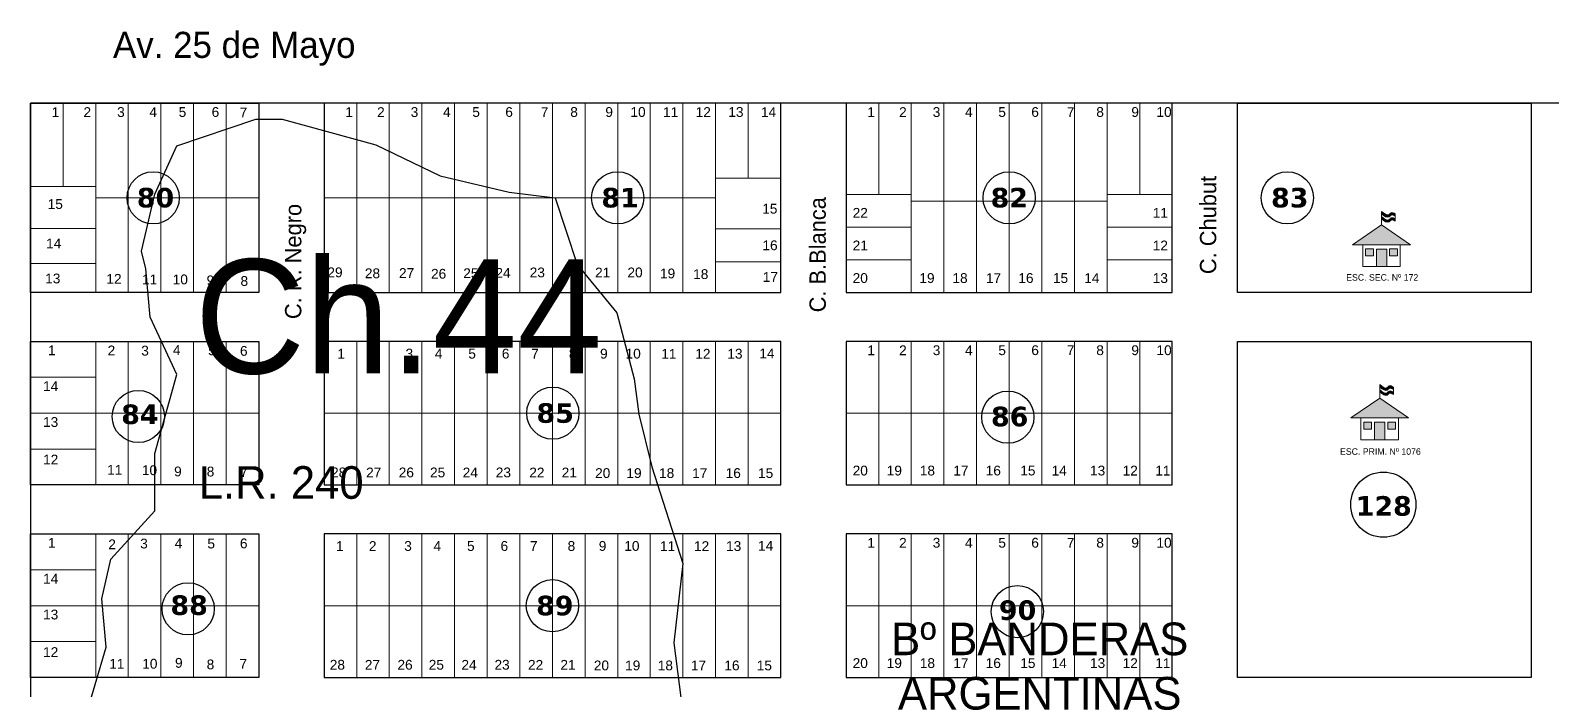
# Model space of a CAD drawing. Header units: millimetres. Extents: x 0 to 6558, y 60 to 10727.
# Drawn here: x 3200 to 3666.2, y 8220.4 to 8422.4 of the extents above; entities that cross this region are included whole.
import ezdxf

# ---------------------------------------------------------------- set-up
doc = ezdxf.new("R2010")
doc.units = ezdxf.units.MM
for name, color, linetype, lineweight in [('0 LAGUNA', 140, 'Continuous', 30), ('0 NOMBRE DE BARRIOS', 251, 'Continuous', 35), ('0 N° CHACRAS', 253, 'Continuous', 35), ('0 N° DE PARCELA', 255, 'Continuous', 25), ('0 SIG - PARCELAS', 252, 'Continuous', 18), ('EQUIPAMIENTOS', 10, 'Continuous', 18)]:
    doc.layers.add(name, color=color, linetype=linetype, lineweight=lineweight)
for name, color, linetype in [('0 NOMBRE DE CALLES', 255, 'Continuous'), ('0 N° DE MANZANA', 255, 'Continuous'), ('0 Nº DE LOTE', 251, 'Continuous'), ('0 SIG - CHACRAS', 253, 'Continuous'), ('0 SIG - MANZANAS', 253, 'Continuous')]:
    doc.layers.add(name, color=color, linetype=linetype)
doc.styles.get("Standard").update_dxf_attribs({"font": 'arial.ttf'})
doc.styles.add('STYLE1', font='arial.ttf')

# ---------------------------------------------------------------- blocks, each defined once
blk = doc.blocks.new('ESCUELA')
at = {"linetype": 'Continuous'}
h = blk.add_hatch(color=130, dxfattribs=at)
edge = h.paths.add_edge_path()
edge.add_spline(control_points=[(-7.8, 81.5), (-10.1, 82.8), (-13.9, 84.9), (-19.3, 77.2), (-24.9, 81.8), (-29.1, 85.3)], knot_values=[0, 0, 0, 0, 2.102185, 3.349937, 7.23201, 7.23201, 7.23201, 7.23201], degree=3, periodic=0)
edge.add_line((-29.1, 85.3), (-29.1, 81.5))
edge.add_spline(control_points=[(-29.1, 81.5), (-24.9, 78), (-19.3, 73.4), (-13.9, 81.1), (-10.1, 79), (-7.8, 77.7)], knot_values=[0, 0, 0, 0, 3.882072, 5.129825, 7.23201, 7.23201, 7.23201, 7.23201], degree=3, periodic=0)
edge.add_line((-7.8, 77.7), (-7.8, 81.5))
edge = h.paths.add_edge_path()
edge.add_spline(control_points=[(-7.8, 73.4), (-10.1, 74.7), (-13.9, 76.8), (-19.3, 69.1), (-24.9, 73.7), (-29.1, 77.2)], knot_values=[0, 0, 0, 0, 2.102185, 3.349937, 7.23201, 7.23201, 7.23201, 7.23201], degree=3, periodic=0)
edge.add_line((-29.1, 77.2), (-29.1, 73.8))
edge.add_spline(control_points=[(-29.1, 73.8), (-24.9, 70.3), (-19.3, 65.7), (-13.9, 73.5), (-10.1, 71.3), (-7.8, 70)], knot_values=[0, 0, 0, 0, 3.882072, 5.129825, 7.23201, 7.23201, 7.23201, 7.23201], degree=3, periodic=0)
edge.add_line((-7.8, 70), (-7.8, 73.4))
blk.add_hatch(color=256, dxfattribs=at).paths.add_polyline_path([(15.5, 33.6), (-29.1, 64.4), (-73.8, 33.6)])
h = blk.add_hatch(color=256, dxfattribs=at)
h.paths.add_polyline_path([(-53.8, 27.3), (-53.8, 16.3), (-41.6, 16.3), (-41.6, 27.3)])
h.paths.add_polyline_path([(-21.1, 26.9), (-37.1, 26.9), (-37.1, 0), (-21.1, 0)])
h.paths.add_polyline_path([(-4.4, 27.3), (-16.7, 27.3), (-16.7, 16.3), (-4.4, 16.3)])
for p, q in [((-29.1, 64.4), (-29.1, 85.3)), ((-29.1, 64.4), (-73.8, 33.6)), ((-29.1, 64.4), (15.5, 33.6)), ((-73.8, 33.6), (15.5, 33.6))]:
    blk.add_line(p, q, dxfattribs=at)
at = {"color": 130, "linetype": 'Continuous'}
blk.add_line((-7.8, 81.5), (-7.8, 70), dxfattribs=at)
at = {"linetype": 'Continuous'}
blk.add_lwpolyline([(0, 33.6), (0, 0), (-58.2, 0), (-58.2, 33.6)], dxfattribs=at)
for points in [[(-53.8, 27.3), (-41.6, 27.3), (-41.6, 16.3), (-53.8, 16.3)], [(-37.1, 26.9), (-21.1, 26.9), (-21.1, 0), (-37.1, 0)], [(-4.4, 27.3), (-16.7, 27.3), (-16.7, 16.3), (-4.4, 16.3)]]:
    blk.add_lwpolyline(points, close=True, dxfattribs=at)
at = {"color": 130, "linetype": 'Continuous'}
for points in [[(-29.1, 85.3), (-17.4, 80.6), (-14.4, 83.2), (-7.8, 81.5)], [(-29.1, 81.5), (-17.4, 76.8), (-14.4, 79.4), (-7.8, 77.7)], [(-29.1, 77.2), (-17.4, 72.5), (-14.4, 75.1), (-7.8, 73.4)], [(-29.1, 73.8), (-17.4, 69.1), (-14.4, 71.8), (-7.8, 70)]]:
    blk.add_spline(points, degree=3, dxfattribs=at)

msp = doc.modelspace()

# ---------------------------------------------------------------- linework, layer by layer
at = {"layer": '0 LAGUNA'}
msp.add_lwpolyline([(3216.489, 8210.507), (3223.233, 8233.421), (3221.884, 8248.247), (3224.582, 8260.378), (3238.069, 8275.205), (3238.069, 8292.727), (3244.812, 8316.989), (3236.72, 8334.511), (3235.371, 8349.338), (3234.023, 8354.729), (3238.069, 8372.251), (3244.812, 8387.078), (3269.089, 8395.165), (3277.181, 8395.165), (3305.886, 8387.307), (3325.597, 8377.814), (3346.734, 8372.83), (3360.801, 8371.093), (3367.545, 8350.686), (3379.683, 8335.859), (3385.078, 8315.641), (3386.427, 8304.858), (3386.427, 8304.858), (3390.473, 8288.684), (3399.914, 8259.03), (3397.216, 8234.769), (3399.914, 8213.203)], dxfattribs=at)
msp.add_lwpolyline([(3216.489, 8210.507), (3223.233, 8233.421), (3221.884, 8248.247), (3224.582, 8260.378), (3238.069, 8275.205), (3238.069, 8292.727), (3244.812, 8316.989), (3236.72, 8334.511), (3235.371, 8349.338), (3234.023, 8354.729), (3238.069, 8372.251), (3244.812, 8387.078), (3269.089, 8395.165), (3277.181, 8395.165), (3305.886, 8387.307), (3325.597, 8377.814), (3346.734, 8372.83), (3360.801, 8371.093), (3367.545, 8350.686), (3379.683, 8335.859), (3385.078, 8315.641), (3386.427, 8304.858), (3386.427, 8304.858), (3390.473, 8288.684), (3399.914, 8259.03), (3397.216, 8234.769), (3399.914, 8213.203)], dxfattribs=at)
at = {"layer": '0 N° DE MANZANA'}
for centre, radius in [((3237.589, 8371.105), 8), ((3379.979, 8371.105), 8), ((3499.979, 8371.105), 8), ((3585.243, 8371.105), 8), ((3233.044, 8304.09), 8), ((3360.094, 8305.105), 8), ((3499.572, 8303.909), 8), ((3614.662, 8277.081), 10.002), ((3248.323, 8245.152), 8), ((3359.979, 8246.105), 8), ((3502.49, 8244.292), 8)]:
    msp.add_circle(centre, radius, dxfattribs=at)
at = {"layer": '0 SIG - CHACRAS'}
msp.add_lwpolyline([(3199.979, 7425.105), (4179.979, 7425.105), (4179.979, 8400.105), (3199.979, 8400.105)], close=True, dxfattribs=at)
at = {"layer": '0 SIG - MANZANAS'}
for points in [[(3269.979, 8342.105), (3199.979, 8342.105), (3199.979, 8400.105), (3269.979, 8400.105)], [(3289.979, 8342.082), (3429.979, 8342.082), (3429.979, 8400.105), (3289.979, 8400.105)], [(3549.979, 8400.105), (3449.979, 8400.105), (3449.979, 8342.105), (3549.979, 8342.105)], [(3659.979, 8342.105), (3569.979, 8342.105), (3569.979, 8400.105), (3659.979, 8400.105)], [(3269.979, 8283.105), (3199.979, 8283.105), (3199.979, 8327.105), (3269.979, 8327.105)], [(3289.979, 8283.105), (3429.979, 8283.105), (3429.979, 8327.105), (3289.979, 8327.105)], [(3549.979, 8327.105), (3449.979, 8327.105), (3449.979, 8283.105), (3549.979, 8283.105)], [(3569.979, 8327.105), (3659.979, 8327.105), (3659.979, 8224.105), (3569.979, 8224.105)], [(3269.979, 8224.105), (3199.979, 8224.105), (3199.979, 8268.105), (3269.979, 8268.105)], [(3289.979, 8224.105), (3429.979, 8224.105), (3429.979, 8268.105), (3289.979, 8268.105)], [(3549.979, 8268.105), (3449.979, 8268.105), (3449.979, 8224.105), (3549.979, 8224.105)]]:
    msp.add_lwpolyline(points, close=True, dxfattribs=at)
at = {"layer": '0 SIG - PARCELAS'}
for points in [[(3209.979, 8374.535), (3199.979, 8374.535), (3199.979, 8400.111), (3209.979, 8400.111)], [(3209.979, 8400.105), (3219.979, 8400.105), (3219.979, 8374.535), (3209.979, 8374.535)], [(3219.979, 8400.105), (3229.979, 8400.105), (3229.979, 8371.105), (3219.979, 8371.105)], [(3229.979, 8400.105), (3239.979, 8400.105), (3239.979, 8371.105), (3229.979, 8371.105)], [(3239.979, 8400.105), (3249.979, 8400.105), (3249.979, 8371.105), (3239.979, 8371.105)], [(3249.979, 8400.105), (3259.979, 8400.105), (3259.979, 8371.105), (3249.979, 8371.105)], [(3259.979, 8400.105), (3269.979, 8400.105), (3269.979, 8371.105), (3259.979, 8371.105)], [(3289.979, 8400.105), (3299.979, 8400.105), (3299.979, 8371.093), (3289.979, 8371.093)], [(3289.979, 8400.105), (3299.979, 8400.105), (3299.979, 8371.093), (3289.979, 8371.093)], [(3299.979, 8400.105), (3309.979, 8400.105), (3309.979, 8371.105), (3299.979, 8371.105)], [(3299.979, 8400.105), (3309.979, 8400.105), (3309.979, 8371.105), (3299.979, 8371.105)], [(3309.979, 8400.105), (3319.979, 8400.105), (3319.979, 8371.105), (3309.979, 8371.105)], [(3309.979, 8400.105), (3319.979, 8400.105), (3319.979, 8371.105), (3309.979, 8371.105)], [(3319.979, 8400.105), (3329.979, 8400.105), (3329.979, 8371.093), (3319.979, 8371.093)], [(3319.979, 8400.105), (3329.979, 8400.105), (3329.979, 8371.093), (3319.979, 8371.093)], [(3329.979, 8400.105), (3339.979, 8400.105), (3339.979, 8371.093), (3329.979, 8371.093)], [(3329.979, 8400.105), (3339.979, 8400.105), (3339.979, 8371.093), (3329.979, 8371.093)], [(3339.979, 8400.105), (3349.979, 8400.105), (3349.979, 8371.105), (3339.979, 8371.105)], [(3339.979, 8400.105), (3349.979, 8400.105), (3349.979, 8371.105), (3339.979, 8371.105)], [(3349.979, 8400.105), (3359.979, 8400.105), (3359.979, 8371.105), (3349.979, 8371.105)], [(3349.979, 8400.105), (3359.979, 8400.105), (3359.979, 8371.105), (3349.979, 8371.105)], [(3359.979, 8400.105), (3369.979, 8400.105), (3369.979, 8371.105), (3359.979, 8371.105)], [(3359.979, 8400.105), (3369.979, 8400.105), (3369.979, 8371.105), (3359.979, 8371.105)], [(3369.979, 8400.105), (3379.979, 8400.105), (3379.979, 8371.093), (3369.979, 8371.093)], [(3369.979, 8400.105), (3379.979, 8400.105), (3379.979, 8371.093), (3369.979, 8371.093)], [(3379.979, 8400.105), (3389.979, 8400.105), (3389.979, 8371.105), (3379.979, 8371.105)], [(3379.979, 8400.105), (3389.979, 8400.105), (3389.979, 8371.105), (3379.979, 8371.105)], [(3389.979, 8400.105), (3399.979, 8400.105), (3399.979, 8371.105), (3389.979, 8371.105)], [(3389.979, 8400.105), (3399.979, 8400.105), (3399.979, 8371.105), (3389.979, 8371.105)], [(3399.979, 8400.105), (3409.979, 8400.105), (3409.979, 8371.105), (3399.979, 8371.105)], [(3399.979, 8400.105), (3409.979, 8400.105), (3409.979, 8371.105), (3399.979, 8371.105)], [(3409.979, 8400.105), (3419.979, 8400.105), (3419.979, 8377.083), (3409.979, 8377.083)], [(3409.979, 8400.105), (3419.979, 8400.105), (3419.979, 8377.083), (3409.979, 8377.083)], [(3419.979, 8400.105), (3429.979, 8400.105), (3429.979, 8377.083), (3419.979, 8377.083)], [(3419.979, 8400.105), (3429.979, 8400.105), (3429.979, 8377.083), (3419.979, 8377.083)], [(3199.979, 8374.535), (3219.979, 8374.535), (3219.979, 8361.75), (3199.979, 8361.75)], [(3409.979, 8377.083), (3429.979, 8377.083), (3429.979, 8361.567), (3409.979, 8361.567)], [(3409.979, 8377.083), (3429.979, 8377.083), (3429.979, 8361.567), (3409.979, 8361.567)], [(3219.979, 8371.105), (3229.979, 8371.105), (3229.979, 8342.105), (3219.979, 8342.105)], [(3229.979, 8371.105), (3239.979, 8371.105), (3239.979, 8342.105), (3229.979, 8342.105)], [(3239.979, 8371.105), (3249.979, 8371.105), (3249.979, 8342.105), (3239.979, 8342.105)], [(3249.979, 8371.105), (3259.979, 8371.105), (3259.979, 8342.105), (3249.979, 8342.105)], [(3259.979, 8371.105), (3269.979, 8371.105), (3269.979, 8342.105), (3259.979, 8342.105)], [(3289.979, 8371.093), (3299.979, 8371.093), (3299.979, 8342.082), (3289.979, 8342.082)], [(3289.979, 8371.093), (3299.979, 8371.093), (3299.979, 8342.082), (3289.979, 8342.082)], [(3299.979, 8371.093), (3309.979, 8371.093), (3309.979, 8342.093), (3299.979, 8342.093)], [(3299.979, 8371.093), (3309.979, 8371.093), (3309.979, 8342.093), (3299.979, 8342.093)], [(3309.979, 8371.093), (3319.979, 8371.093), (3319.979, 8342.093), (3309.979, 8342.093)], [(3309.979, 8371.093), (3319.979, 8371.093), (3319.979, 8342.093), (3309.979, 8342.093)], [(3319.979, 8371.093), (3329.979, 8371.093), (3329.979, 8342.082), (3319.979, 8342.082)], [(3319.979, 8371.093), (3329.979, 8371.093), (3329.979, 8342.082), (3319.979, 8342.082)], [(3329.979, 8371.093), (3339.979, 8371.093), (3339.979, 8342.082), (3329.979, 8342.082)], [(3329.979, 8371.093), (3339.979, 8371.093), (3339.979, 8342.082), (3329.979, 8342.082)], [(3339.979, 8371.093), (3349.979, 8371.093), (3349.979, 8342.093), (3339.979, 8342.093)], [(3339.979, 8371.093), (3349.979, 8371.093), (3349.979, 8342.093), (3339.979, 8342.093)], [(3349.979, 8371.093), (3359.979, 8371.093), (3359.979, 8342.093), (3349.979, 8342.093)], [(3349.979, 8371.093), (3359.979, 8371.093), (3359.979, 8342.093), (3349.979, 8342.093)], [(3359.979, 8371.093), (3369.979, 8371.093), (3369.979, 8342.093), (3359.979, 8342.093)], [(3359.979, 8371.093), (3369.979, 8371.093), (3369.979, 8342.093), (3359.979, 8342.093)], [(3369.979, 8371.093), (3379.979, 8371.093), (3379.979, 8342.082), (3369.979, 8342.082)], [(3369.979, 8371.093), (3379.979, 8371.093), (3379.979, 8342.082), (3369.979, 8342.082)], [(3379.979, 8371.093), (3389.979, 8371.093), (3389.979, 8342.093), (3379.979, 8342.093)], [(3379.979, 8371.093), (3389.979, 8371.093), (3389.979, 8342.093), (3379.979, 8342.093)], [(3389.979, 8371.093), (3399.979, 8371.093), (3399.979, 8342.093), (3389.979, 8342.093)], [(3389.979, 8371.093), (3399.979, 8371.093), (3399.979, 8342.093), (3389.979, 8342.093)], [(3399.979, 8371.093), (3409.979, 8371.093), (3409.979, 8342.093), (3399.979, 8342.093)], [(3399.979, 8371.093), (3409.979, 8371.093), (3409.979, 8342.093), (3399.979, 8342.093)], [(3199.979, 8361.75), (3219.979, 8361.75), (3219.979, 8351.014), (3199.979, 8351.014)], [(3409.979, 8361.567), (3429.979, 8361.567), (3429.979, 8351.512), (3409.979, 8351.512)], [(3409.979, 8361.567), (3429.979, 8361.567), (3429.979, 8351.512), (3409.979, 8351.512)], [(3199.979, 8351.014), (3219.979, 8351.014), (3219.979, 8342.105), (3199.979, 8342.105)], [(3409.979, 8351.512), (3429.979, 8351.512), (3429.979, 8342.105), (3409.979, 8342.105)], [(3409.979, 8351.512), (3429.979, 8351.512), (3429.979, 8342.105), (3409.979, 8342.105)], [(3199.979, 8316.105), (3219.979, 8316.105), (3219.979, 8327.105), (3199.979, 8327.105)], [(3219.979, 8327.105), (3229.979, 8327.105), (3229.979, 8305.105), (3219.979, 8305.105)], [(3219.979, 8327.105), (3229.979, 8327.105), (3229.979, 8305.105), (3219.979, 8305.105)], [(3219.979, 8327.105), (3229.979, 8327.105), (3229.979, 8305.105), (3219.979, 8305.105)], [(3229.979, 8327.105), (3239.979, 8327.105), (3239.979, 8305.105), (3229.979, 8305.105)], [(3229.979, 8327.105), (3239.979, 8327.105), (3239.979, 8305.105), (3229.979, 8305.105)], [(3229.979, 8327.105), (3239.979, 8327.105), (3239.979, 8305.105), (3229.979, 8305.105)], [(3239.979, 8327.105), (3249.979, 8327.105), (3249.979, 8305.105), (3239.979, 8305.105)], [(3239.979, 8327.105), (3249.979, 8327.105), (3249.979, 8305.105), (3239.979, 8305.105)], [(3239.979, 8327.105), (3249.979, 8327.105), (3249.979, 8305.105), (3239.979, 8305.105)], [(3249.979, 8327.105), (3259.979, 8327.105), (3259.979, 8305.105), (3249.979, 8305.105)], [(3249.979, 8327.105), (3259.979, 8327.105), (3259.979, 8305.105), (3249.979, 8305.105)], [(3249.979, 8327.105), (3259.979, 8327.105), (3259.979, 8305.105), (3249.979, 8305.105)], [(3259.979, 8327.105), (3269.979, 8327.105), (3269.979, 8305.105), (3259.979, 8305.105)], [(3289.979, 8327.105), (3299.979, 8327.105), (3299.979, 8305.105), (3289.979, 8305.105)], [(3299.979, 8327.105), (3309.979, 8327.105), (3309.979, 8305.105), (3299.979, 8305.105)], [(3309.979, 8327.105), (3319.979, 8327.105), (3319.979, 8305.105), (3309.979, 8305.105)], [(3319.979, 8327.105), (3329.979, 8327.105), (3329.979, 8305.105), (3319.979, 8305.105)], [(3329.979, 8327.105), (3339.979, 8327.105), (3339.979, 8305.105), (3329.979, 8305.105)], [(3339.979, 8327.105), (3349.979, 8327.105), (3349.979, 8305.105), (3339.979, 8305.105)], [(3349.979, 8327.105), (3359.979, 8327.105), (3359.979, 8305.105), (3349.979, 8305.105)], [(3359.979, 8327.105), (3369.979, 8327.105), (3369.979, 8305.105), (3359.979, 8305.105)], [(3369.979, 8327.105), (3379.979, 8327.105), (3379.979, 8305.105), (3369.979, 8305.105)], [(3379.979, 8327.105), (3389.979, 8327.105), (3389.979, 8305.105), (3379.979, 8305.105)], [(3389.979, 8327.105), (3399.979, 8327.105), (3399.979, 8305.105), (3389.979, 8305.105)], [(3399.979, 8327.105), (3409.979, 8327.105), (3409.979, 8305.105), (3399.979, 8305.105)], [(3409.979, 8327.105), (3419.979, 8327.105), (3419.979, 8305.105), (3409.979, 8305.105)], [(3419.979, 8327.105), (3429.979, 8327.105), (3429.979, 8305.105), (3419.979, 8305.105)], [(3449.979, 8327.105), (3459.979, 8327.105), (3459.979, 8305.105), (3449.979, 8305.105)], [(3459.979, 8327.105), (3469.979, 8327.105), (3469.979, 8305.105), (3459.979, 8305.105)], [(3469.979, 8327.105), (3479.979, 8327.105), (3479.979, 8305.105), (3469.979, 8305.105)], [(3479.979, 8327.105), (3489.979, 8327.105), (3489.979, 8305.105), (3479.979, 8305.105)], [(3489.979, 8327.105), (3499.979, 8327.105), (3499.979, 8305.105), (3489.979, 8305.105)], [(3499.979, 8327.105), (3509.979, 8327.105), (3509.979, 8305.105), (3499.979, 8305.105)], [(3509.979, 8327.105), (3519.979, 8327.105), (3519.979, 8305.105), (3509.979, 8305.105)], [(3519.979, 8327.105), (3529.979, 8327.105), (3529.979, 8305.105), (3519.979, 8305.105)], [(3529.979, 8327.105), (3539.979, 8327.105), (3539.979, 8305.105), (3529.979, 8305.105)], [(3539.979, 8327.105), (3549.979, 8327.105), (3549.979, 8305.105), (3539.979, 8305.105)], [(3659.979, 8224.105), (3569.979, 8224.105), (3569.979, 8327.105), (3659.979, 8327.105)], [(3199.979, 8305.105), (3219.979, 8305.105), (3219.979, 8316.105), (3199.979, 8316.105)], [(3199.979, 8294.105), (3219.979, 8294.105), (3219.979, 8305.105), (3199.979, 8305.105)], [(3219.979, 8305.105), (3229.979, 8305.105), (3229.979, 8283.105), (3219.979, 8283.105)], [(3219.979, 8305.105), (3229.979, 8305.105), (3229.979, 8283.105), (3219.979, 8283.105)], [(3219.979, 8305.105), (3229.979, 8305.105), (3229.979, 8283.105), (3219.979, 8283.105)], [(3229.979, 8305.105), (3239.979, 8305.105), (3239.979, 8283.105), (3229.979, 8283.105)], [(3229.979, 8305.105), (3239.979, 8305.105), (3239.979, 8283.105), (3229.979, 8283.105)], [(3229.979, 8305.105), (3239.979, 8305.105), (3239.979, 8283.105), (3229.979, 8283.105)], [(3239.979, 8305.105), (3249.979, 8305.105), (3249.979, 8283.105), (3239.979, 8283.105)], [(3239.979, 8305.105), (3249.979, 8305.105), (3249.979, 8283.105), (3239.979, 8283.105)], [(3239.979, 8305.105), (3249.979, 8305.105), (3249.979, 8283.105), (3239.979, 8283.105)], [(3249.979, 8305.105), (3259.979, 8305.105), (3259.979, 8283.105), (3249.979, 8283.105)], [(3249.979, 8305.105), (3259.979, 8305.105), (3259.979, 8283.105), (3249.979, 8283.105)], [(3249.979, 8305.105), (3259.979, 8305.105), (3259.979, 8283.105), (3249.979, 8283.105)], [(3259.979, 8305.105), (3269.979, 8305.105), (3269.979, 8283.105), (3259.979, 8283.105)], [(3289.979, 8305.105), (3299.979, 8305.105), (3299.979, 8283.105), (3289.979, 8283.105)], [(3299.979, 8305.105), (3309.979, 8305.105), (3309.979, 8283.105), (3299.979, 8283.105)], [(3309.979, 8305.105), (3319.979, 8305.105), (3319.979, 8283.105), (3309.979, 8283.105)], [(3319.979, 8305.105), (3329.979, 8305.105), (3329.979, 8283.105), (3319.979, 8283.105)], [(3329.979, 8305.105), (3339.979, 8305.105), (3339.979, 8283.105), (3329.979, 8283.105)], [(3339.979, 8305.105), (3349.979, 8305.105), (3349.979, 8283.105), (3339.979, 8283.105)], [(3349.979, 8305.105), (3359.979, 8305.105), (3359.979, 8283.105), (3349.979, 8283.105)], [(3359.979, 8305.105), (3369.979, 8305.105), (3369.979, 8283.105), (3359.979, 8283.105)], [(3369.979, 8305.105), (3379.979, 8305.105), (3379.979, 8283.105), (3369.979, 8283.105)], [(3379.979, 8305.105), (3389.979, 8305.105), (3389.979, 8283.105), (3379.979, 8283.105)], [(3389.979, 8305.105), (3399.979, 8305.105), (3399.979, 8283.105), (3389.979, 8283.105)], [(3399.979, 8305.105), (3409.979, 8305.105), (3409.979, 8283.105), (3399.979, 8283.105)], [(3409.979, 8305.105), (3419.979, 8305.105), (3419.979, 8283.105), (3409.979, 8283.105)], [(3419.979, 8305.105), (3429.979, 8305.105), (3429.979, 8283.105), (3419.979, 8283.105)], [(3449.979, 8305.105), (3459.979, 8305.105), (3459.979, 8283.105), (3449.979, 8283.105)], [(3459.979, 8305.105), (3469.979, 8305.105), (3469.979, 8283.105), (3459.979, 8283.105)], [(3469.979, 8305.105), (3479.979, 8305.105), (3479.979, 8283.105), (3469.979, 8283.105)], [(3479.979, 8305.105), (3489.979, 8305.105), (3489.979, 8283.105), (3479.979, 8283.105)], [(3489.979, 8305.105), (3499.979, 8305.105), (3499.979, 8283.105), (3489.979, 8283.105)], [(3499.979, 8305.105), (3509.979, 8305.105), (3509.979, 8283.105), (3499.979, 8283.105)], [(3509.979, 8305.105), (3519.979, 8305.105), (3519.979, 8283.105), (3509.979, 8283.105)], [(3519.979, 8305.105), (3529.979, 8305.105), (3529.979, 8283.105), (3519.979, 8283.105)], [(3529.979, 8305.105), (3539.979, 8305.105), (3539.979, 8283.105), (3529.979, 8283.105)], [(3539.979, 8305.105), (3549.979, 8305.105), (3549.979, 8283.105), (3539.979, 8283.105)], [(3199.979, 8283.105), (3219.979, 8283.105), (3219.979, 8294.105), (3199.979, 8294.105)], [(3199.979, 8268.105), (3219.979, 8268.105), (3219.979, 8257.105), (3199.979, 8257.105)], [(3219.979, 8268.105), (3229.979, 8268.105), (3229.979, 8246.105), (3219.979, 8246.105)], [(3229.979, 8268.105), (3239.979, 8268.105), (3239.979, 8246.105), (3229.979, 8246.105)], [(3239.979, 8268.105), (3249.979, 8268.105), (3249.979, 8246.105), (3239.979, 8246.105)], [(3249.979, 8268.105), (3259.979, 8268.105), (3259.979, 8246.105), (3249.979, 8246.105)], [(3259.979, 8268.105), (3269.979, 8268.105), (3269.979, 8246.105), (3259.979, 8246.105)], [(3289.979, 8268.105), (3299.979, 8268.105), (3299.979, 8246.105), (3289.979, 8246.105)], [(3299.979, 8268.105), (3309.979, 8268.105), (3309.979, 8246.105), (3299.979, 8246.105)], [(3309.979, 8268.105), (3319.979, 8268.105), (3319.979, 8246.105), (3309.979, 8246.105)], [(3319.979, 8268.105), (3329.979, 8268.105), (3329.979, 8246.105), (3319.979, 8246.105)], [(3329.979, 8268.105), (3339.979, 8268.105), (3339.979, 8246.105), (3329.979, 8246.105)], [(3339.979, 8268.105), (3349.979, 8268.105), (3349.979, 8246.105), (3339.979, 8246.105)], [(3349.979, 8268.105), (3359.979, 8268.105), (3359.979, 8246.105), (3349.979, 8246.105)], [(3359.979, 8268.105), (3369.979, 8268.105), (3369.979, 8246.105), (3359.979, 8246.105)], [(3369.979, 8268.105), (3379.979, 8268.105), (3379.979, 8246.105), (3369.979, 8246.105)], [(3379.979, 8268.105), (3389.979, 8268.105), (3389.979, 8246.105), (3379.979, 8246.105)], [(3389.979, 8268.105), (3399.979, 8268.105), (3399.979, 8246.105), (3389.979, 8246.105)], [(3399.979, 8268.105), (3409.979, 8268.105), (3409.979, 8246.105), (3399.979, 8246.105)], [(3409.979, 8268.105), (3419.979, 8268.105), (3419.979, 8246.105), (3409.979, 8246.105)], [(3419.979, 8268.105), (3429.979, 8268.105), (3429.979, 8246.105), (3419.979, 8246.105)], [(3449.979, 8268.105), (3459.979, 8268.105), (3459.979, 8246.105), (3449.979, 8246.105)], [(3459.979, 8268.105), (3469.979, 8268.105), (3469.979, 8246.105), (3459.979, 8246.105)], [(3469.979, 8268.105), (3479.979, 8268.105), (3479.979, 8246.105), (3469.979, 8246.105)], [(3479.979, 8268.105), (3489.979, 8268.105), (3489.979, 8246.105), (3479.979, 8246.105)], [(3489.979, 8268.105), (3499.979, 8268.105), (3499.979, 8246.105), (3489.979, 8246.105)], [(3499.979, 8268.105), (3509.979, 8268.105), (3509.979, 8246.105), (3499.979, 8246.105)], [(3509.979, 8268.105), (3519.979, 8268.105), (3519.979, 8246.105), (3509.979, 8246.105)], [(3519.979, 8268.105), (3529.979, 8268.105), (3529.979, 8246.105), (3519.979, 8246.105)], [(3529.979, 8268.105), (3539.979, 8268.105), (3539.979, 8246.105), (3529.979, 8246.105)], [(3539.979, 8268.105), (3549.979, 8268.105), (3549.979, 8246.105), (3539.979, 8246.105)], [(3199.979, 8257.105), (3219.979, 8257.105), (3219.979, 8246.105), (3199.979, 8246.105)], [(3199.979, 8246.105), (3219.979, 8246.105), (3219.979, 8235.105), (3199.979, 8235.105)], [(3219.979, 8246.105), (3229.979, 8246.105), (3229.979, 8224.105), (3219.979, 8224.105)], [(3229.979, 8246.105), (3239.979, 8246.105), (3239.979, 8224.105), (3229.979, 8224.105)], [(3239.979, 8246.105), (3249.979, 8246.105), (3249.979, 8224.105), (3239.979, 8224.105)], [(3249.979, 8246.105), (3259.979, 8246.105), (3259.979, 8224.105), (3249.979, 8224.105)], [(3259.979, 8246.105), (3269.979, 8246.105), (3269.979, 8224.105), (3259.979, 8224.105)], [(3289.979, 8246.105), (3299.979, 8246.105), (3299.979, 8224.105), (3289.979, 8224.105)], [(3299.979, 8246.105), (3309.979, 8246.105), (3309.979, 8224.105), (3299.979, 8224.105)], [(3309.979, 8246.105), (3319.979, 8246.105), (3319.979, 8224.105), (3309.979, 8224.105)], [(3319.979, 8246.105), (3329.979, 8246.105), (3329.979, 8224.105), (3319.979, 8224.105)], [(3329.979, 8246.105), (3339.979, 8246.105), (3339.979, 8224.105), (3329.979, 8224.105)], [(3339.979, 8246.105), (3349.979, 8246.105), (3349.979, 8224.105), (3339.979, 8224.105)], [(3349.979, 8246.105), (3359.979, 8246.105), (3359.979, 8224.105), (3349.979, 8224.105)], [(3359.979, 8246.105), (3369.979, 8246.105), (3369.979, 8224.105), (3359.979, 8224.105)], [(3369.979, 8246.105), (3379.979, 8246.105), (3379.979, 8224.105), (3369.979, 8224.105)], [(3379.979, 8246.105), (3389.979, 8246.105), (3389.979, 8224.105), (3379.979, 8224.105)], [(3389.979, 8246.105), (3399.979, 8246.105), (3399.979, 8224.105), (3389.979, 8224.105)], [(3399.979, 8246.105), (3409.979, 8246.105), (3409.979, 8224.105), (3399.979, 8224.105)], [(3409.979, 8246.105), (3419.979, 8246.105), (3419.979, 8224.105), (3409.979, 8224.105)], [(3419.979, 8246.105), (3429.979, 8246.105), (3429.979, 8224.105), (3419.979, 8224.105)], [(3449.979, 8246.105), (3459.979, 8246.105), (3459.979, 8224.105), (3449.979, 8224.105)], [(3459.979, 8246.105), (3469.979, 8246.105), (3469.979, 8224.105), (3459.979, 8224.105)], [(3469.979, 8246.105), (3479.979, 8246.105), (3479.979, 8224.105), (3469.979, 8224.105)], [(3479.979, 8246.105), (3489.979, 8246.105), (3489.979, 8224.105), (3479.979, 8224.105)], [(3489.979, 8246.105), (3499.979, 8246.105), (3499.979, 8224.105), (3489.979, 8224.105)], [(3499.979, 8246.105), (3509.979, 8246.105), (3509.979, 8224.105), (3499.979, 8224.105)], [(3509.979, 8246.105), (3519.979, 8246.105), (3519.979, 8224.105), (3509.979, 8224.105)], [(3519.979, 8246.105), (3529.979, 8246.105), (3529.979, 8224.105), (3519.979, 8224.105)], [(3529.979, 8246.105), (3539.979, 8246.105), (3539.979, 8224.105), (3529.979, 8224.105)], [(3539.979, 8246.105), (3549.979, 8246.105), (3549.979, 8224.105), (3539.979, 8224.105)], [(3199.979, 8235.105), (3219.979, 8235.105), (3219.979, 8224.105), (3199.979, 8224.105)]]:
    msp.add_lwpolyline(points, close=True, dxfattribs=at)
for points in [[(3449.979, 8400.105), (3459.979, 8400.105), (3459.979, 8372.105), (3449.979, 8372.105), (3449.979, 8400.105)], [(3459.979, 8400.105), (3469.979, 8400.105), (3469.979, 8372.105), (3459.979, 8372.105), (3459.979, 8400.105)], [(3469.979, 8370.105), (3469.979, 8400.105), (3479.979, 8400.105), (3479.979, 8370.105), (3469.979, 8370.105)], [(3479.979, 8370.105), (3479.979, 8400.105), (3489.979, 8400.105), (3489.979, 8370.105), (3479.979, 8370.105)], [(3489.979, 8370.105), (3489.979, 8400.105), (3499.979, 8400.105), (3499.979, 8370.105), (3489.979, 8370.105)], [(3499.979, 8370.105), (3499.979, 8400.105), (3509.979, 8400.105), (3509.979, 8370.105), (3499.979, 8370.105)], [(3509.979, 8370.105), (3509.979, 8400.105), (3519.979, 8400.105), (3519.979, 8370.105), (3509.979, 8370.105)], [(3519.979, 8370.105), (3519.979, 8400.105), (3529.979, 8400.105), (3529.979, 8370.105), (3519.979, 8370.105)], [(3539.979, 8400.105), (3529.979, 8400.105), (3529.979, 8372.105), (3539.979, 8372.105), (3539.979, 8400.105)], [(3549.979, 8400.105), (3539.979, 8400.105), (3539.979, 8372.105), (3549.979, 8372.105), (3549.979, 8400.105)], [(3449.979, 8372.105), (3449.979, 8362.105), (3469.979, 8362.105), (3469.979, 8372.105), (3449.979, 8372.105)], [(3469.979, 8342.105), (3469.979, 8370.105), (3479.979, 8370.105), (3479.979, 8342.105), (3469.979, 8342.105)], [(3479.979, 8342.105), (3479.979, 8370.105), (3489.979, 8370.105), (3489.979, 8342.105), (3479.979, 8342.105)], [(3489.979, 8342.105), (3489.979, 8370.105), (3499.979, 8370.105), (3499.979, 8342.105), (3489.979, 8342.105)], [(3499.979, 8342.105), (3499.979, 8370.105), (3509.979, 8370.105), (3509.979, 8342.105), (3499.979, 8342.105)], [(3509.979, 8342.105), (3509.979, 8370.105), (3519.979, 8370.105), (3519.979, 8342.105), (3509.979, 8342.105)], [(3519.979, 8342.105), (3519.979, 8370.105), (3529.979, 8370.105), (3529.979, 8342.105), (3519.979, 8342.105)], [(3549.979, 8372.105), (3549.979, 8362.105), (3529.979, 8362.105), (3529.979, 8372.105), (3549.979, 8372.105)], [(3449.979, 8362.105), (3469.979, 8362.105), (3469.979, 8352.105), (3449.979, 8352.105), (3449.979, 8362.105), (3469.979, 8362.105)], [(3549.979, 8362.105), (3529.979, 8362.105), (3529.979, 8352.105), (3549.979, 8352.105), (3549.979, 8362.105), (3529.979, 8362.105)], [(3469.979, 8352.105), (3469.979, 8342.105), (3449.979, 8342.105), (3449.979, 8352.105), (3469.979, 8352.105)], [(3529.979, 8352.105), (3529.979, 8342.105), (3549.979, 8342.105), (3549.979, 8352.105), (3529.979, 8352.105)]]:
    msp.add_lwpolyline(points, dxfattribs=at)

# ---------------------------------------------------------------- block references
at = {"layer": 'EQUIPAMIENTOS', "linetype": 'Continuous', "xscale": 0.1979943306469067, "yscale": 0.1979943306469067, "zscale": 0.1979943306469067}
for p in [(3619.866, 8350.075), (3619.306, 8296.992)]:
    msp.add_blockref('ESCUELA', p, dxfattribs=at)

# ---------------------------------------------------------------- texts
at = {"layer": '0 NOMBRE DE BARRIOS', "linetype": 'Continuous', "lineweight": 25, "insert": (3509.335, 8227.539), "char_height": 10, "width": 338.88889, "attachment_point": 5}
msp.add_mtext('{\\fBankGothic Lt BT|b0|i0|c0|p34;Bº BANDERAS\\PARGENTINAS}', dxfattribs=at)
at = {"layer": '0 NOMBRE DE CALLES', "linetype": 'Continuous', "insert": (3225.288, 8416.776), "char_height": 8, "width": 783.33333, "attachment_point": 4}
msp.add_mtext('\\pt16;{\\fBankGothic Lt BT|b0|i0|c0|p34;Av. 25 de Mayo}', dxfattribs=at)
at = {"layer": '0 NOMBRE DE CALLES', "color": 4, "linetype": 'Continuous', "char_height": 5, "width": 783.33333, "attachment_point": 4, "rotation": 90}
for s, insert in [('\\pt10;{\\fBankGothic Lt BT|b0|i0|c0|p34;\\C256;C. Chubut}', (3560.979, 8347.726)), ('\\pt10;{\\fBankGothic Lt BT|b0|i0|c0|p34;\\C256;C. B.Blanca}', (3441.305, 8336.015)), ('\\pt10;{\\fBankGothic Lt BT|b0|i0|c0|p34;\\C256;C. R. Negro}', (3281.272, 8333.947))]:
    msp.add_mtext(s, dxfattribs=dict(at, insert=insert))
at = {"layer": '0 N° CHACRAS', "linetype": 'Continuous', "insert": (3250.34, 8334.54), "char_height": 35, "width": 338.88889, "attachment_point": 4}
msp.add_mtext('{\\fBankGothic Lt BT|b0|i0|c0|p34;Ch.44}', dxfattribs=at)
at = {"layer": '0 N° DE MANZANA', "char_height": 6, "width": 338.88889, "attachment_point": 4}
for s, insert in [('{\\fVerdana|b1|i0|c0|p34;80}', (3232.589, 8371.105)), ('{\\fVerdana|b1|i0|c0|p34;81}', (3374.979, 8371.093)), ('{\\fVerdana|b1|i0|c0|p34;82}', (3494.281, 8371.105)), ('{\\fVerdana|b1|i0|c0|p34;83}', (3580.243, 8371.105)), ('{\\fVerdana|b1|i0|c0|p34;84}', (3227.804, 8304.716)), ('{\\fVerdana|b1|i0|c0|p34;85}', (3355.094, 8305.105)), ('{\\fVerdana|b1|i0|c0|p34;86}', (3494.404, 8304.038)), ('{\\fVerdana|b1|i0|c0|p34;128}', (3606.192, 8276.628)), ('{\\fVerdana|b1|i0|c0|p34;88}', (3242.898, 8246.219)), ('{\\fVerdana|b1|i0|c0|p34;89}', (3354.979, 8246.105)), ('{\\fVerdana|b1|i0|c0|p34;90}', (3496.817, 8244.699))]:
    msp.add_mtext(s, dxfattribs=dict(at, insert=insert))
at = {"layer": '0 N° DE PARCELA', "char_height": 3, "attachment_point": 4, "style": 'STYLE1'}
for s, insert in [('1', (3206.498, 8397.377)), ('2', (3216.236, 8397.377)), ('3', (3226.55, 8397.377)), ('4', (3236.435, 8397.377)), ('5', (3245.419, 8397.377)), ('6', (3255.528, 8397.391)), ('7', (3264.122, 8397.268)), ('1', (3296.498, 8397.377)), ('2', (3306.236, 8397.377)), ('3', (3316.55, 8397.377)), ('4', (3326.435, 8397.377)), ('5', (3335.419, 8397.377)), ('6', (3345.528, 8397.391)), ('7', (3356.416, 8397.391)), ('8', (3365.445, 8397.391)), ('9', (3376.185, 8397.391)), ('10', (3383.887, 8397.391)), ('11', (3393.887, 8397.391)), ('12', (3403.887, 8397.391)), ('13', (3413.887, 8397.391)), ('14', (3423.887, 8397.391)), ('1', (3456.498, 8397.377)), ('2', (3466.236, 8397.377)), ('3', (3476.55, 8397.377)), ('4', (3486.435, 8397.377)), ('5', (3496.649, 8397.377)), ('6', (3506.757, 8397.391)), ('7', (3517.645, 8397.391)), ('8', (3526.675, 8397.391)), ('9', (3537.415, 8397.391)), ('10', (3545.117, 8397.391)), ('15', (3205.27, 8369.177)), ('15', (3424.278, 8367.749)), ('22', (3452, 8366.508)), ('11', (3543.98, 8366.508)), ('14', (3204.79, 8357.132)), ('16', (3424.345, 8356.536)), ('21', (3452, 8356.508)), ('12', (3543.98, 8356.508)), ('13', (3204.502, 8346.368)), ('12', (3223.26, 8346.269)), ('11', (3234.159, 8346.088)), ('10', (3243.588, 8346.088)), ('9', (3253.979, 8345.8)), ('8', (3264.37, 8345.608)), ('29', (3290.992, 8348.253)), ('28', (3302.491, 8347.957)), ('27', (3312.957, 8348.07)), ('26', (3322.765, 8347.808)), ('25', (3332.645, 8347.984)), ('24', (3342.497, 8348.103)), ('23', (3353.014, 8348.222)), ('22', (3362.951, 8348.466)), ('21', (3373.052, 8348.216)), ('20', (3382.965, 8348.218)), ('19', (3392.944, 8347.905)), ('18', (3403.117, 8347.709)), ('17', (3424.455, 8346.857)), ('20', (3452, 8346.508)), ('19', (3472.441, 8346.508)), ('18', (3482.586, 8346.508)), ('17', (3492.849, 8346.508)), ('16', (3502.78, 8346.508)), ('15', (3513.377, 8346.508)), ('14', (3522.973, 8346.508)), ('13', (3543.98, 8346.508)), ('1', (3205.375, 8324.377)), ('2', (3223.633, 8324.329)), ('3', (3233.952, 8324.248)), ('4', (3243.662, 8324.474)), ('5', (3254.419, 8324.369)), ('6', (3264.208, 8324.178)), ('1', (3294.041, 8323.336)), ('2', (3304.121, 8323.336)), ('3', (3314.95, 8323.336)), ('4', (3323.918, 8323.336)), ('5', (3334.191, 8323.336)), ('6', (3344.464, 8323.336)), ('7', (3353.476, 8323.336)), ('8', (3365.025, 8323.336)), ('9', (3374.577, 8323.336)), ('10', (3382.393, 8323.336)), ('11', (3393.329, 8323.313)), ('12', (3403.76, 8323.313)), ('13', (3413.594, 8323.313)), ('14', (3423.396, 8323.42)), ('1', (3456.498, 8324.377)), ('2', (3466.236, 8324.377)), ('3', (3476.55, 8324.377)), ('4', (3486.435, 8324.377)), ('5', (3496.649, 8324.377)), ('6', (3506.757, 8324.391)), ('7', (3517.645, 8324.391)), ('8', (3526.675, 8324.391)), ('9', (3537.415, 8324.391)), ('10', (3545.117, 8324.391)), ('{\\fArial|b0|i0|c238|p34;1}4', (3203.853, 8313.391)), ('{\\fArial|b0|i0|c238|p34;1}3', (3203.853, 8302.391)), ('{\\fArial|b0|i0|c238|p34;1}2', (3203.853, 8290.891)), ('11', (3223.496, 8287.764)), ('10', (3234.136, 8287.619)), ('9', (3244.019, 8287.241)), ('8', (3254.022, 8287.201)), ('7', (3264.277, 8287.022)), ('28', (3292.129, 8286.932)), ('27', (3302.868, 8286.932)), ('26', (3312.873, 8286.932)), ('25', (3322.462, 8286.932)), ('24', (3332.476, 8286.932)), ('23', (3342.62, 8286.932)), ('22', (3352.884, 8286.932)), ('21', (3362.814, 8286.932)), ('20', (3373.059, 8286.732)), ('19', (3382.648, 8286.732)), ('18', (3392.662, 8286.732)), ('17', (3402.806, 8286.732)), ('16', (3413.07, 8286.732)), ('15', (3423, 8286.732)), ('20', (3452, 8287.508)), ('19', (3462.441, 8287.508)), ('18', (3472.586, 8287.508)), ('17', (3482.849, 8287.508)), ('16', (3492.78, 8287.508)), ('15', (3503.377, 8287.508)), ('14', (3512.973, 8287.508)), ('13', (3524.747, 8287.508)), ('12', (3534.747, 8287.508)), ('11', (3544.747, 8287.508)), ('1', (3205.375, 8265.377)), ('3', (3233.614, 8265.135)), ('4', (3244.2, 8265.222)), ('5', (3254.216, 8265.136)), ('6', (3264.189, 8265.179)), ('1', (3456.498, 8265.377)), ('2', (3466.236, 8265.377)), ('3', (3476.55, 8265.377)), ('4', (3486.435, 8265.377)), ('5', (3496.649, 8265.377)), ('6', (3506.757, 8265.391)), ('7', (3517.645, 8265.391)), ('8', (3526.675, 8265.391)), ('9', (3537.415, 8265.391)), ('10', (3545.117, 8265.391)), ('2', (3223.847, 8264.92)), ('1', (3293.647, 8264.391)), ('2', (3303.727, 8264.391)), ('3', (3314.556, 8264.391)), ('4', (3323.524, 8264.391)), ('5', (3333.797, 8264.391)), ('6', (3344.07, 8264.391)), ('7', (3353.081, 8264.391)), ('8', (3364.631, 8264.391)), ('9', (3374.183, 8264.391)), ('10', (3381.998, 8264.391)), ('11', (3392.934, 8264.369)), ('12', (3403.365, 8264.369)), ('13', (3413.2, 8264.369)), ('14', (3423.002, 8264.476)), ('{\\fArial|b0|i0|c238|p34;1}4', (3203.853, 8254.391)), ('{\\fArial|b0|i0|c238|p34;1}3', (3203.853, 8243.391)), ('{\\fArial|b0|i0|c238|p34;1}2', (3203.853, 8231.891)), ('11', (3224.123, 8228.314)), ('10', (3234.247, 8228.302)), ('9', (3244.296, 8228.579)), ('8', (3253.998, 8228.094)), ('7', (3264.046, 8228.302)), ('28', (3291.734, 8227.988)), ('27', (3302.473, 8227.988)), ('26', (3312.478, 8227.988)), ('25', (3322.068, 8227.988)), ('24', (3332.081, 8227.988)), ('23', (3342.225, 8227.988)), ('22', (3352.489, 8227.988)), ('21', (3362.419, 8227.988)), ('20', (3372.664, 8227.788)), ('19', (3382.254, 8227.788)), ('18', (3392.267, 8227.788)), ('17', (3402.411, 8227.788)), ('16', (3412.675, 8227.788)), ('15', (3422.605, 8227.788)), ('20', (3452, 8228.508)), ('19', (3462.441, 8228.508)), ('18', (3472.586, 8228.508)), ('17', (3482.849, 8228.508)), ('16', (3492.78, 8228.508)), ('15', (3503.377, 8228.508)), ('14', (3512.973, 8228.508)), ('13', (3524.747, 8228.508)), ('12', (3534.747, 8228.508)), ('11', (3544.747, 8228.508))]:
    msp.add_mtext(s, dxfattribs=dict(at, insert=insert))
at = {"layer": '0 Nº DE LOTE', "insert": (3251.557, 8288.871), "char_height": 10, "width": 118.3044, "attachment_point": 1}
msp.add_mtext('{\\fBankGothic Lt BT|b0|i0|c0|p34;L.R. 240}', dxfattribs=at)
at = {"layer": 'EQUIPAMIENTOS', "linetype": 'Continuous', "char_height": 2, "width": 75, "attachment_point": 5}
for s, insert in [('{\\fBankGothic Lt BT|b0|i0|c0|p34;ESC. SEC. Nº 172}', (3614.318, 8346.711)), ('{\\fBankGothic Lt BT|b0|i0|c0|p34;ESC. PRIM. Nº 1076}', (3613.758, 8293.347))]:
    msp.add_mtext(s, dxfattribs=dict(at, insert=insert))

doc.saveas('drawing.dxf')
